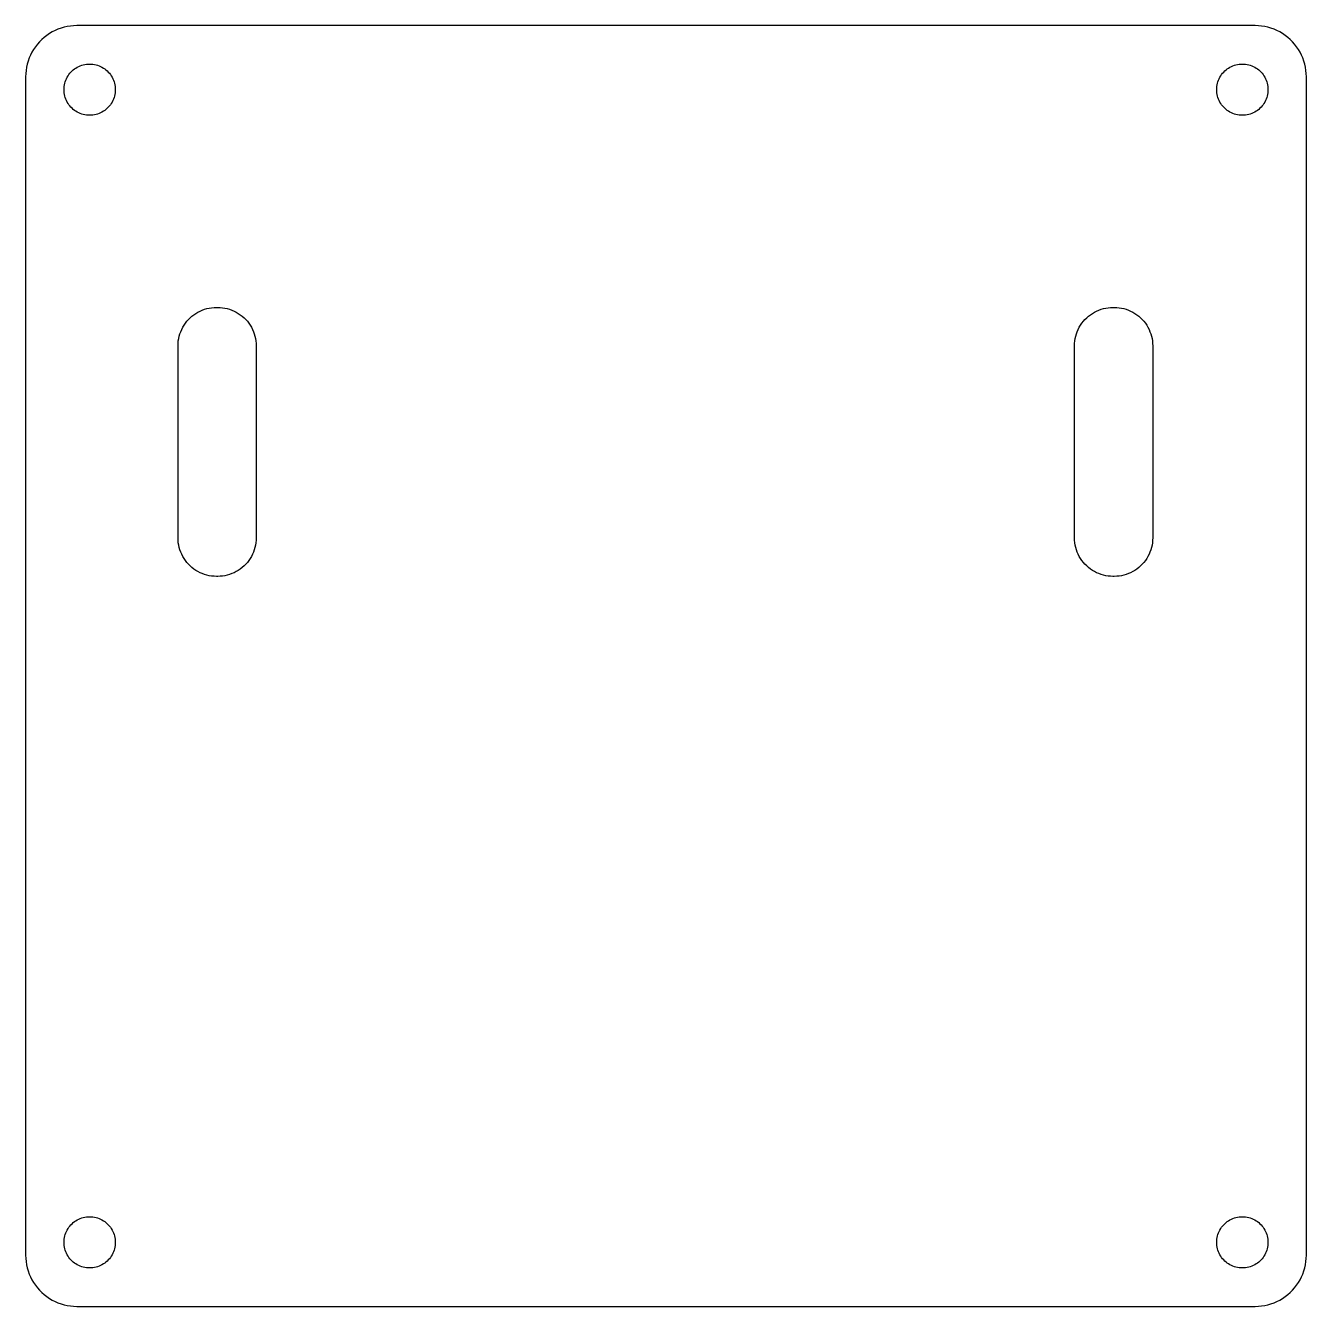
# Model space of a CAD drawing. Header units: metres. Extents: x -50 to 260, y -50 to 155.
# Drawn here: x 55 to 155, y 55 to 155 of the extents above; entities that cross this region are included whole.
import ezdxf

# ---------------------------------------------------------------- set-up
doc = ezdxf.new("R2010")
doc.units = ezdxf.units.M

msp = doc.modelspace()

# ---------------------------------------------------------------- linework, layer by layer
for p, q in [((59, 155), (58.7488, 154.992)), ((151, 155), (59, 155)), ((151.251, 154.992), (151, 155)), ((56.4503, 154.082), (56.2618, 153.916)), ((56.6489, 154.236), (56.4503, 154.082)), ((56.8567, 154.377), (56.6489, 154.236)), ((57.073, 154.505), (56.8567, 154.377)), ((57.2969, 154.619), (57.073, 154.505)), ((57.5275, 154.719), (57.2969, 154.619)), ((57.7639, 154.804), (57.5275, 154.719)), ((58.0052, 154.874), (57.7639, 154.804)), ((58.2505, 154.929), (58.0052, 154.874)), ((58.4987, 154.968), (58.2505, 154.929)), ((58.7488, 154.992), (58.4987, 154.968)), ((151.501, 154.968), (151.251, 154.992)), ((151.75, 154.929), (151.501, 154.968)), ((151.995, 154.874), (151.75, 154.929)), ((152.236, 154.804), (151.995, 154.874)), ((152.472, 154.719), (152.236, 154.804)), ((152.703, 154.619), (152.472, 154.719)), ((152.927, 154.505), (152.703, 154.619)), ((153.143, 154.377), (152.927, 154.505)), ((153.351, 154.236), (153.143, 154.377)), ((153.55, 154.082), (153.351, 154.236)), ((153.738, 153.916), (153.55, 154.082)), ((55.6227, 153.143), (55.4948, 152.927)), ((55.7639, 153.351), (55.6227, 153.143)), ((55.918, 153.55), (55.7639, 153.351)), ((56.0841, 153.738), (55.918, 153.55)), ((56.2618, 153.916), (56.0841, 153.738)), ((153.916, 153.738), (153.738, 153.916)), ((154.082, 153.55), (153.916, 153.738)), ((154.236, 153.351), (154.082, 153.55)), ((154.377, 153.143), (154.236, 153.351)), ((154.505, 152.927), (154.377, 153.143)), ((55.1958, 152.236), (55.1257, 151.995)), ((55.2809, 152.472), (55.1958, 152.236)), ((55.3807, 152.703), (55.2809, 152.472)), ((55.4948, 152.927), (55.3807, 152.703)), ((59.8744, 151.996), (60, 152)), ((60, 152), (60.1256, 151.996)), ((149.874, 151.996), (150, 152)), ((150, 152), (150.126, 151.996)), ((154.619, 152.703), (154.505, 152.927)), ((154.719, 152.472), (154.619, 152.703)), ((154.804, 152.236), (154.719, 152.472)), ((154.874, 151.995), (154.804, 152.236)), ((55.0079, 151.251), (55, 151)), ((55, 151), (55, 59)), ((55.0316, 151.501), (55.0079, 151.251)), ((55.0709, 151.75), (55.0316, 151.501)), ((55.1257, 151.995), (55.0709, 151.75)), ((58.2474, 150.964), (58.3114, 151.072)), ((58.3114, 151.072), (58.382, 151.176)), ((58.382, 151.176), (58.459, 151.275)), ((58.459, 151.275), (58.5421, 151.369)), ((58.5421, 151.369), (58.6309, 151.458)), ((58.6309, 151.458), (58.7252, 151.541)), ((58.7252, 151.541), (58.8244, 151.618)), ((58.8244, 151.618), (58.9284, 151.689)), ((58.9284, 151.689), (59.0365, 151.753)), ((59.0365, 151.753), (59.1485, 151.81)), ((59.1485, 151.81), (59.2638, 151.86)), ((59.2638, 151.86), (59.382, 151.902)), ((59.382, 151.902), (59.5026, 151.937)), ((59.5026, 151.937), (59.6252, 151.965)), ((59.6252, 151.965), (59.7493, 151.984)), ((59.7493, 151.984), (59.8744, 151.996)), ((60.1256, 151.996), (60.2507, 151.984)), ((60.2507, 151.984), (60.3748, 151.965)), ((60.3748, 151.965), (60.4974, 151.937)), ((60.4974, 151.937), (60.618, 151.902)), ((60.618, 151.902), (60.7363, 151.86)), ((60.7363, 151.86), (60.8516, 151.81)), ((60.8516, 151.81), (60.9635, 151.753)), ((60.9635, 151.753), (61.0717, 151.689)), ((61.0717, 151.689), (61.1756, 151.618)), ((61.1756, 151.618), (61.2749, 151.541)), ((61.2749, 151.541), (61.3691, 151.458)), ((61.3691, 151.458), (61.4579, 151.369)), ((61.4579, 151.369), (61.541, 151.275)), ((61.541, 151.275), (61.618, 151.176)), ((61.618, 151.176), (61.6887, 151.072)), ((61.6887, 151.072), (61.7526, 150.964)), ((148.247, 150.964), (148.311, 151.072)), ((148.311, 151.072), (148.382, 151.176)), ((148.382, 151.176), (148.459, 151.275)), ((148.459, 151.275), (148.542, 151.369)), ((148.542, 151.369), (148.631, 151.458)), ((148.631, 151.458), (148.725, 151.541)), ((148.725, 151.541), (148.824, 151.618)), ((148.824, 151.618), (148.928, 151.689)), ((148.928, 151.689), (149.036, 151.753)), ((149.036, 151.753), (149.148, 151.81)), ((149.148, 151.81), (149.264, 151.86)), ((149.264, 151.86), (149.382, 151.902)), ((149.382, 151.902), (149.503, 151.937)), ((149.503, 151.937), (149.625, 151.965)), ((149.625, 151.965), (149.749, 151.984)), ((149.749, 151.984), (149.874, 151.996)), ((150.126, 151.996), (150.251, 151.984)), ((150.251, 151.984), (150.375, 151.965)), ((150.375, 151.965), (150.497, 151.937)), ((150.497, 151.937), (150.618, 151.902)), ((150.618, 151.902), (150.736, 151.86)), ((150.736, 151.86), (150.852, 151.81)), ((150.852, 151.81), (150.964, 151.753)), ((150.964, 151.753), (151.072, 151.689)), ((151.072, 151.689), (151.176, 151.618)), ((151.176, 151.618), (151.275, 151.541)), ((151.275, 151.541), (151.369, 151.458)), ((151.369, 151.458), (151.458, 151.369)), ((151.458, 151.369), (151.541, 151.275)), ((151.541, 151.275), (151.618, 151.176)), ((151.618, 151.176), (151.689, 151.072)), ((151.689, 151.072), (151.753, 150.964)), ((154.929, 151.75), (154.874, 151.995)), ((154.968, 151.501), (154.929, 151.75)), ((154.992, 151.251), (154.968, 151.501)), ((155, 151), (154.992, 151.251)), ((155, 59), (155, 151)), ((58, 150), (58.004, 150.126)), ((58.004, 149.874), (58, 150)), ((58.004, 150.126), (58.0158, 150.251)), ((58.0158, 150.251), (58.0354, 150.375)), ((58.0354, 150.375), (58.0628, 150.497)), ((58.0628, 150.497), (58.0979, 150.618)), ((58.0979, 150.618), (58.1405, 150.736)), ((58.1405, 150.736), (58.1904, 150.852)), ((58.1904, 150.852), (58.2474, 150.964)), ((61.7526, 150.964), (61.8097, 150.852)), ((61.8097, 150.852), (61.8596, 150.736)), ((61.8596, 150.736), (61.9021, 150.618)), ((61.9021, 150.618), (61.9372, 150.497)), ((61.9372, 150.497), (61.9646, 150.375)), ((61.9646, 150.375), (61.9842, 150.251)), ((61.9842, 150.251), (61.9961, 150.126)), ((61.9961, 150.126), (62, 150)), ((62, 150), (61.9961, 149.874)), ((148, 150), (148.004, 150.126)), ((148.004, 149.874), (148, 150)), ((148.004, 150.126), (148.016, 150.251)), ((148.016, 150.251), (148.035, 150.375)), ((148.035, 150.375), (148.063, 150.497)), ((148.063, 150.497), (148.098, 150.618)), ((148.098, 150.618), (148.14, 150.736)), ((148.14, 150.736), (148.19, 150.852)), ((148.19, 150.852), (148.247, 150.964)), ((151.753, 150.964), (151.81, 150.852)), ((151.81, 150.852), (151.86, 150.736)), ((151.86, 150.736), (151.902, 150.618)), ((151.902, 150.618), (151.937, 150.497)), ((151.937, 150.497), (151.965, 150.375)), ((151.965, 150.375), (151.984, 150.251)), ((151.984, 150.251), (151.996, 150.126)), ((151.996, 150.126), (152, 150)), ((152, 150), (151.996, 149.874)), ((58.0158, 149.749), (58.004, 149.874)), ((58.0354, 149.625), (58.0158, 149.749)), ((58.0628, 149.503), (58.0354, 149.625)), ((58.0979, 149.382), (58.0628, 149.503)), ((58.1405, 149.264), (58.0979, 149.382)), ((58.1904, 149.148), (58.1405, 149.264)), ((58.2474, 149.036), (58.1904, 149.148)), ((58.3114, 148.928), (58.2474, 149.036)), ((61.7526, 149.036), (61.6887, 148.928)), ((61.8097, 149.148), (61.7526, 149.036)), ((61.8596, 149.264), (61.8097, 149.148)), ((61.9021, 149.382), (61.8596, 149.264)), ((61.9372, 149.503), (61.9021, 149.382)), ((61.9646, 149.625), (61.9372, 149.503)), ((61.9842, 149.749), (61.9646, 149.625)), ((61.9961, 149.874), (61.9842, 149.749)), ((148.016, 149.749), (148.004, 149.874)), ((148.035, 149.625), (148.016, 149.749)), ((148.063, 149.503), (148.035, 149.625)), ((148.098, 149.382), (148.063, 149.503)), ((148.14, 149.264), (148.098, 149.382)), ((148.19, 149.148), (148.14, 149.264)), ((148.247, 149.036), (148.19, 149.148)), ((148.311, 148.928), (148.247, 149.036)), ((151.753, 149.036), (151.689, 148.928)), ((151.81, 149.148), (151.753, 149.036)), ((151.86, 149.264), (151.81, 149.148)), ((151.902, 149.382), (151.86, 149.264)), ((151.937, 149.503), (151.902, 149.382)), ((151.965, 149.625), (151.937, 149.503)), ((151.984, 149.749), (151.965, 149.625)), ((151.996, 149.874), (151.984, 149.749)), ((58.382, 148.824), (58.3114, 148.928)), ((58.459, 148.725), (58.382, 148.824)), ((58.5421, 148.631), (58.459, 148.725)), ((58.6309, 148.542), (58.5421, 148.631)), ((58.7252, 148.459), (58.6309, 148.542)), ((58.8244, 148.382), (58.7252, 148.459)), ((58.9284, 148.311), (58.8244, 148.382)), ((59.0365, 148.247), (58.9284, 148.311)), ((59.1485, 148.19), (59.0365, 148.247)), ((59.2638, 148.14), (59.1485, 148.19)), ((59.382, 148.098), (59.2638, 148.14)), ((59.5026, 148.063), (59.382, 148.098)), ((59.6252, 148.035), (59.5026, 148.063)), ((59.7493, 148.016), (59.6252, 148.035)), ((59.8744, 148.004), (59.7493, 148.016)), ((60, 148), (59.8744, 148.004)), ((60.1256, 148.004), (60, 148)), ((60.2507, 148.016), (60.1256, 148.004)), ((60.3748, 148.035), (60.2507, 148.016)), ((60.4974, 148.063), (60.3748, 148.035)), ((60.618, 148.098), (60.4974, 148.063)), ((60.7363, 148.14), (60.618, 148.098)), ((60.8516, 148.19), (60.7363, 148.14)), ((60.9635, 148.247), (60.8516, 148.19)), ((61.0717, 148.311), (60.9635, 148.247)), ((61.1756, 148.382), (61.0717, 148.311)), ((61.2749, 148.459), (61.1756, 148.382)), ((61.3691, 148.542), (61.2749, 148.459)), ((61.4579, 148.631), (61.3691, 148.542)), ((61.541, 148.725), (61.4579, 148.631)), ((61.618, 148.824), (61.541, 148.725)), ((61.6887, 148.928), (61.618, 148.824)), ((148.382, 148.824), (148.311, 148.928)), ((148.459, 148.725), (148.382, 148.824)), ((148.542, 148.631), (148.459, 148.725)), ((148.631, 148.542), (148.542, 148.631)), ((148.725, 148.459), (148.631, 148.542)), ((148.824, 148.382), (148.725, 148.459)), ((148.928, 148.311), (148.824, 148.382)), ((149.036, 148.247), (148.928, 148.311)), ((149.148, 148.19), (149.036, 148.247)), ((149.264, 148.14), (149.148, 148.19)), ((149.382, 148.098), (149.264, 148.14)), ((149.503, 148.063), (149.382, 148.098)), ((149.625, 148.035), (149.503, 148.063)), ((149.749, 148.016), (149.625, 148.035)), ((149.874, 148.004), (149.749, 148.016)), ((150, 148), (149.874, 148.004)), ((150.126, 148.004), (150, 148)), ((150.251, 148.016), (150.126, 148.004)), ((150.375, 148.035), (150.251, 148.016)), ((150.497, 148.063), (150.375, 148.035)), ((150.618, 148.098), (150.497, 148.063)), ((150.736, 148.14), (150.618, 148.098)), ((150.852, 148.19), (150.736, 148.14)), ((150.964, 148.247), (150.852, 148.19)), ((151.072, 148.311), (150.964, 148.247)), ((151.176, 148.382), (151.072, 148.311)), ((151.275, 148.459), (151.176, 148.382)), ((151.369, 148.542), (151.275, 148.459)), ((151.458, 148.631), (151.369, 148.542)), ((151.541, 148.725), (151.458, 148.631)), ((151.618, 148.824), (151.541, 148.725)), ((151.689, 148.928), (151.618, 148.824)), ((69.7116, 132.994), (69.9, 133)), ((69.9, 133), (70, 133)), ((70, 133), (70.1884, 132.994)), ((139.712, 132.994), (139.9, 133)), ((139.9, 133), (140, 133)), ((140, 133), (140.188, 132.994)), ((67.5885, 131.912), (67.7131, 132.054)), ((67.7131, 132.054), (67.8464, 132.187)), ((67.8464, 132.187), (67.9877, 132.312)), ((67.9877, 132.312), (68.1367, 132.427)), ((68.1367, 132.427), (68.2925, 132.533)), ((68.2925, 132.533), (68.4548, 132.629)), ((68.4548, 132.629), (68.6227, 132.714)), ((68.6227, 132.714), (68.7956, 132.789)), ((68.7956, 132.789), (68.973, 132.853)), ((68.973, 132.853), (69.1539, 132.906)), ((69.1539, 132.906), (69.3379, 132.947)), ((69.3379, 132.947), (69.524, 132.976)), ((69.524, 132.976), (69.7116, 132.994)), ((70.1884, 132.994), (70.376, 132.976)), ((70.376, 132.976), (70.5621, 132.947)), ((70.5621, 132.947), (70.7461, 132.906)), ((70.7461, 132.906), (70.927, 132.853)), ((70.927, 132.853), (71.1044, 132.789)), ((71.1044, 132.789), (71.2773, 132.714)), ((71.2773, 132.714), (71.4453, 132.629)), ((71.4453, 132.629), (71.6075, 132.533)), ((71.6075, 132.533), (71.7634, 132.427)), ((71.7634, 132.427), (71.9123, 132.312)), ((71.9123, 132.312), (72.0536, 132.187)), ((72.0536, 132.187), (72.1869, 132.054)), ((72.1869, 132.054), (72.3115, 131.912)), ((137.588, 131.912), (137.713, 132.054)), ((137.713, 132.054), (137.846, 132.187)), ((137.846, 132.187), (137.988, 132.312)), ((137.988, 132.312), (138.137, 132.427)), ((138.137, 132.427), (138.293, 132.533)), ((138.293, 132.533), (138.455, 132.629)), ((138.455, 132.629), (138.623, 132.714)), ((138.623, 132.714), (138.796, 132.789)), ((138.796, 132.789), (138.973, 132.853)), ((138.973, 132.853), (139.154, 132.906)), ((139.154, 132.906), (139.338, 132.947)), ((139.338, 132.947), (139.524, 132.976)), ((139.524, 132.976), (139.712, 132.994)), ((140.188, 132.994), (140.376, 132.976)), ((140.376, 132.976), (140.562, 132.947)), ((140.562, 132.947), (140.746, 132.906)), ((140.746, 132.906), (140.927, 132.853)), ((140.927, 132.853), (141.104, 132.789)), ((141.104, 132.789), (141.277, 132.714)), ((141.277, 132.714), (141.445, 132.629)), ((141.445, 132.629), (141.607, 132.533)), ((141.607, 132.533), (141.763, 132.427)), ((141.763, 132.427), (141.912, 132.312)), ((141.912, 132.312), (142.054, 132.187)), ((142.054, 132.187), (142.187, 132.054)), ((142.187, 132.054), (142.312, 131.912)), ((67.0468, 130.927), (67.1107, 131.104)), ((67.1107, 131.104), (67.1855, 131.277)), ((67.1855, 131.277), (67.2711, 131.445)), ((67.2711, 131.445), (67.367, 131.607)), ((67.367, 131.607), (67.473, 131.763)), ((67.473, 131.763), (67.5885, 131.912)), ((72.3115, 131.912), (72.427, 131.763)), ((72.427, 131.763), (72.533, 131.607)), ((72.533, 131.607), (72.6289, 131.445)), ((72.6289, 131.445), (72.7145, 131.277)), ((72.7145, 131.277), (72.7893, 131.104)), ((72.7893, 131.104), (72.8532, 130.927)), ((137.047, 130.927), (137.111, 131.104)), ((137.111, 131.104), (137.186, 131.277)), ((137.186, 131.277), (137.271, 131.445)), ((137.271, 131.445), (137.367, 131.607)), ((137.367, 131.607), (137.473, 131.763)), ((137.473, 131.763), (137.588, 131.912)), ((142.312, 131.912), (142.427, 131.763)), ((142.427, 131.763), (142.533, 131.607)), ((142.533, 131.607), (142.629, 131.445)), ((142.629, 131.445), (142.714, 131.277)), ((142.714, 131.277), (142.789, 131.104)), ((142.789, 131.104), (142.853, 130.927)), ((66.9, 130), (66.9059, 130.188)), ((66.9, 115), (66.9, 130)), ((66.9059, 130.188), (66.9237, 130.376)), ((66.9237, 130.376), (66.9532, 130.562)), ((66.9532, 130.562), (66.9943, 130.746)), ((66.9943, 130.746), (67.0468, 130.927)), ((72.8532, 130.927), (72.9057, 130.746)), ((72.9057, 130.746), (72.9469, 130.562)), ((72.9469, 130.562), (72.9763, 130.376)), ((72.9763, 130.376), (72.9941, 130.188)), ((72.9941, 130.188), (73, 130)), ((73, 130), (73, 115)), ((136.9, 130), (136.906, 130.188)), ((136.9, 115), (136.9, 130)), ((136.906, 130.188), (136.924, 130.376)), ((136.924, 130.376), (136.953, 130.562)), ((136.953, 130.562), (136.994, 130.746)), ((136.994, 130.746), (137.047, 130.927)), ((142.853, 130.927), (142.906, 130.746)), ((142.906, 130.746), (142.947, 130.562)), ((142.947, 130.562), (142.976, 130.376)), ((142.976, 130.376), (142.994, 130.188)), ((142.994, 130.188), (143, 130)), ((143, 130), (143, 115)), ((66.9059, 114.812), (66.9, 115)), ((73, 115), (72.9941, 114.812)), ((136.906, 114.812), (136.9, 115)), ((143, 115), (142.994, 114.812)), ((66.9237, 114.624), (66.9059, 114.812)), ((66.9532, 114.438), (66.9237, 114.624)), ((66.9943, 114.254), (66.9532, 114.438)), ((67.0468, 114.073), (66.9943, 114.254)), ((67.1107, 113.896), (67.0468, 114.073)), ((72.8532, 114.073), (72.7893, 113.896)), ((72.9057, 114.254), (72.8532, 114.073)), ((72.9469, 114.438), (72.9057, 114.254)), ((72.9763, 114.624), (72.9469, 114.438)), ((72.9941, 114.812), (72.9763, 114.624)), ((136.924, 114.624), (136.906, 114.812)), ((136.953, 114.438), (136.924, 114.624)), ((136.994, 114.254), (136.953, 114.438)), ((137.047, 114.073), (136.994, 114.254)), ((137.111, 113.896), (137.047, 114.073)), ((142.853, 114.073), (142.789, 113.896)), ((142.906, 114.254), (142.853, 114.073)), ((142.947, 114.438), (142.906, 114.254)), ((142.976, 114.624), (142.947, 114.438)), ((142.994, 114.812), (142.976, 114.624)), ((67.1855, 113.723), (67.1107, 113.896)), ((67.2711, 113.555), (67.1855, 113.723)), ((67.367, 113.393), (67.2711, 113.555)), ((67.473, 113.237), (67.367, 113.393)), ((67.5885, 113.088), (67.473, 113.237)), ((67.7131, 112.946), (67.5885, 113.088)), ((72.3115, 113.088), (72.1869, 112.946)), ((72.427, 113.237), (72.3115, 113.088)), ((72.533, 113.393), (72.427, 113.237)), ((72.6289, 113.555), (72.533, 113.393)), ((72.7145, 113.723), (72.6289, 113.555)), ((72.7893, 113.896), (72.7145, 113.723)), ((137.186, 113.723), (137.111, 113.896)), ((137.271, 113.555), (137.186, 113.723)), ((137.367, 113.393), (137.271, 113.555)), ((137.473, 113.237), (137.367, 113.393)), ((137.588, 113.088), (137.473, 113.237)), ((137.713, 112.946), (137.588, 113.088)), ((142.312, 113.088), (142.187, 112.946)), ((142.427, 113.237), (142.312, 113.088)), ((142.533, 113.393), (142.427, 113.237)), ((142.629, 113.555), (142.533, 113.393)), ((142.714, 113.723), (142.629, 113.555)), ((142.789, 113.896), (142.714, 113.723)), ((67.8464, 112.813), (67.7131, 112.946)), ((67.9877, 112.688), (67.8464, 112.813)), ((68.1367, 112.573), (67.9877, 112.688)), ((68.2925, 112.467), (68.1367, 112.573)), ((68.4548, 112.371), (68.2925, 112.467)), ((68.6227, 112.286), (68.4548, 112.371)), ((68.7956, 112.211), (68.6227, 112.286)), ((68.973, 112.147), (68.7956, 112.211)), ((69.1539, 112.094), (68.973, 112.147)), ((69.3379, 112.053), (69.1539, 112.094)), ((69.524, 112.024), (69.3379, 112.053)), ((69.7116, 112.006), (69.524, 112.024)), ((69.9, 112), (69.7116, 112.006)), ((70, 112), (69.9, 112)), ((70.1884, 112.006), (70, 112)), ((70.376, 112.024), (70.1884, 112.006)), ((70.5621, 112.053), (70.376, 112.024)), ((70.7461, 112.094), (70.5621, 112.053)), ((70.927, 112.147), (70.7461, 112.094)), ((71.1044, 112.211), (70.927, 112.147)), ((71.2773, 112.286), (71.1044, 112.211)), ((71.4453, 112.371), (71.2773, 112.286)), ((71.6075, 112.467), (71.4453, 112.371)), ((71.7634, 112.573), (71.6075, 112.467)), ((71.9123, 112.688), (71.7634, 112.573)), ((72.0536, 112.813), (71.9123, 112.688)), ((72.1869, 112.946), (72.0536, 112.813)), ((137.846, 112.813), (137.713, 112.946)), ((137.988, 112.688), (137.846, 112.813)), ((138.137, 112.573), (137.988, 112.688)), ((138.293, 112.467), (138.137, 112.573)), ((138.455, 112.371), (138.293, 112.467)), ((138.623, 112.286), (138.455, 112.371)), ((138.796, 112.211), (138.623, 112.286)), ((138.973, 112.147), (138.796, 112.211)), ((139.154, 112.094), (138.973, 112.147)), ((139.338, 112.053), (139.154, 112.094)), ((139.524, 112.024), (139.338, 112.053)), ((139.712, 112.006), (139.524, 112.024)), ((139.9, 112), (139.712, 112.006)), ((140, 112), (139.9, 112)), ((140.188, 112.006), (140, 112)), ((140.376, 112.024), (140.188, 112.006)), ((140.562, 112.053), (140.376, 112.024)), ((140.746, 112.094), (140.562, 112.053)), ((140.927, 112.147), (140.746, 112.094)), ((141.104, 112.211), (140.927, 112.147)), ((141.277, 112.286), (141.104, 112.211)), ((141.445, 112.371), (141.277, 112.286)), ((141.607, 112.467), (141.445, 112.371)), ((141.763, 112.573), (141.607, 112.467)), ((141.912, 112.688), (141.763, 112.573)), ((142.054, 112.813), (141.912, 112.688)), ((142.187, 112.946), (142.054, 112.813)), ((59.8744, 61.9961), (60, 62)), ((60, 62), (60.1256, 61.9961)), ((149.874, 61.9961), (150, 62)), ((150, 62), (150.126, 61.9961)), ((58.2474, 60.9635), (58.3114, 61.0717)), ((58.3114, 61.0717), (58.382, 61.1756)), ((58.382, 61.1756), (58.459, 61.2749)), ((58.459, 61.2749), (58.5421, 61.3691)), ((58.5421, 61.3691), (58.6309, 61.4579)), ((58.6309, 61.4579), (58.7252, 61.541)), ((58.7252, 61.541), (58.8244, 61.618)), ((58.8244, 61.618), (58.9284, 61.6887)), ((58.9284, 61.6887), (59.0365, 61.7526)), ((59.0365, 61.7526), (59.1485, 61.8097)), ((59.1485, 61.8097), (59.2638, 61.8596)), ((59.2638, 61.8596), (59.382, 61.9021)), ((59.382, 61.9021), (59.5026, 61.9372)), ((59.5026, 61.9372), (59.6252, 61.9646)), ((59.6252, 61.9646), (59.7493, 61.9842)), ((59.7493, 61.9842), (59.8744, 61.9961)), ((60.1256, 61.9961), (60.2507, 61.9842)), ((60.2507, 61.9842), (60.3748, 61.9646)), ((60.3748, 61.9646), (60.4974, 61.9372)), ((60.4974, 61.9372), (60.618, 61.9021)), ((60.618, 61.9021), (60.7363, 61.8596)), ((60.7363, 61.8596), (60.8516, 61.8097)), ((60.8516, 61.8097), (60.9635, 61.7526)), ((60.9635, 61.7526), (61.0717, 61.6887)), ((61.0717, 61.6887), (61.1756, 61.618)), ((61.1756, 61.618), (61.2749, 61.541)), ((61.2749, 61.541), (61.3691, 61.4579)), ((61.3691, 61.4579), (61.4579, 61.3691)), ((61.4579, 61.3691), (61.541, 61.2749)), ((61.541, 61.2749), (61.618, 61.1756)), ((61.618, 61.1756), (61.6887, 61.0717)), ((61.6887, 61.0717), (61.7526, 60.9635)), ((148.247, 60.9635), (148.311, 61.0717)), ((148.311, 61.0717), (148.382, 61.1756)), ((148.382, 61.1756), (148.459, 61.2749)), ((148.459, 61.2749), (148.542, 61.3691)), ((148.542, 61.3691), (148.631, 61.4579)), ((148.631, 61.4579), (148.725, 61.541)), ((148.725, 61.541), (148.824, 61.618)), ((148.824, 61.618), (148.928, 61.6887)), ((148.928, 61.6887), (149.036, 61.7526)), ((149.036, 61.7526), (149.148, 61.8097)), ((149.148, 61.8097), (149.264, 61.8596)), ((149.264, 61.8596), (149.382, 61.9021)), ((149.382, 61.9021), (149.503, 61.9372)), ((149.503, 61.9372), (149.625, 61.9646)), ((149.625, 61.9646), (149.749, 61.9842)), ((149.749, 61.9842), (149.874, 61.9961)), ((150.126, 61.9961), (150.251, 61.9842)), ((150.251, 61.9842), (150.375, 61.9646)), ((150.375, 61.9646), (150.497, 61.9372)), ((150.497, 61.9372), (150.618, 61.9021)), ((150.618, 61.9021), (150.736, 61.8596)), ((150.736, 61.8596), (150.852, 61.8097)), ((150.852, 61.8097), (150.964, 61.7526)), ((150.964, 61.7526), (151.072, 61.6887)), ((151.072, 61.6887), (151.176, 61.618)), ((151.176, 61.618), (151.275, 61.541)), ((151.275, 61.541), (151.369, 61.4579)), ((151.369, 61.4579), (151.458, 61.3691)), ((151.458, 61.3691), (151.541, 61.2749)), ((151.541, 61.2749), (151.618, 61.1756)), ((151.618, 61.1756), (151.689, 61.0717)), ((151.689, 61.0717), (151.753, 60.9635)), ((58, 60), (58.004, 60.1256)), ((58.004, 59.8744), (58, 60)), ((58.004, 60.1256), (58.0158, 60.2507)), ((58.0158, 60.2507), (58.0354, 60.3748)), ((58.0354, 60.3748), (58.0628, 60.4974)), ((58.0628, 60.4974), (58.0979, 60.618)), ((58.0979, 60.618), (58.1405, 60.7363)), ((58.1405, 60.7363), (58.1904, 60.8516)), ((58.1904, 60.8516), (58.2474, 60.9635)), ((61.7526, 60.9635), (61.8097, 60.8516)), ((61.8097, 60.8516), (61.8596, 60.7363)), ((61.8596, 60.7363), (61.9021, 60.618)), ((61.9021, 60.618), (61.9372, 60.4974)), ((61.9372, 60.4974), (61.9646, 60.3748)), ((61.9646, 60.3748), (61.9842, 60.2507)), ((61.9842, 60.2507), (61.9961, 60.1256)), ((61.9961, 60.1256), (62, 60)), ((62, 60), (61.9961, 59.8744)), ((148, 60), (148.004, 60.1256)), ((148.004, 59.8744), (148, 60)), ((148.004, 60.1256), (148.016, 60.2507)), ((148.016, 60.2507), (148.035, 60.3748)), ((148.035, 60.3748), (148.063, 60.4974)), ((148.063, 60.4974), (148.098, 60.618)), ((148.098, 60.618), (148.14, 60.7363)), ((148.14, 60.7363), (148.19, 60.8516)), ((148.19, 60.8516), (148.247, 60.9635)), ((151.753, 60.9635), (151.81, 60.8516)), ((151.81, 60.8516), (151.86, 60.7363)), ((151.86, 60.7363), (151.902, 60.618)), ((151.902, 60.618), (151.937, 60.4974)), ((151.937, 60.4974), (151.965, 60.3748)), ((151.965, 60.3748), (151.984, 60.2507)), ((151.984, 60.2507), (151.996, 60.1256)), ((151.996, 60.1256), (152, 60)), ((152, 60), (151.996, 59.8744)), ((55, 59), (55.0079, 58.7488)), ((58.0158, 59.7493), (58.004, 59.8744)), ((58.0354, 59.6252), (58.0158, 59.7493)), ((58.0628, 59.5026), (58.0354, 59.6252)), ((58.0979, 59.382), (58.0628, 59.5026)), ((58.1405, 59.2638), (58.0979, 59.382)), ((58.1904, 59.1485), (58.1405, 59.2638)), ((58.2474, 59.0365), (58.1904, 59.1485)), ((58.3114, 58.9284), (58.2474, 59.0365)), ((61.7526, 59.0365), (61.6887, 58.9284)), ((61.8097, 59.1485), (61.7526, 59.0365)), ((61.8596, 59.2638), (61.8097, 59.1485)), ((61.9021, 59.382), (61.8596, 59.2638)), ((61.9372, 59.5026), (61.9021, 59.382)), ((61.9646, 59.6252), (61.9372, 59.5026)), ((61.9842, 59.7493), (61.9646, 59.6252)), ((61.9961, 59.8744), (61.9842, 59.7493)), ((148.016, 59.7493), (148.004, 59.8744)), ((148.035, 59.6252), (148.016, 59.7493)), ((148.063, 59.5026), (148.035, 59.6252)), ((148.098, 59.382), (148.063, 59.5026)), ((148.14, 59.2638), (148.098, 59.382)), ((148.19, 59.1485), (148.14, 59.2638)), ((148.247, 59.0365), (148.19, 59.1485)), ((148.311, 58.9284), (148.247, 59.0365)), ((151.753, 59.0365), (151.689, 58.9284)), ((151.81, 59.1485), (151.753, 59.0365)), ((151.86, 59.2638), (151.81, 59.1485)), ((151.902, 59.382), (151.86, 59.2638)), ((151.937, 59.5026), (151.902, 59.382)), ((151.965, 59.6252), (151.937, 59.5026)), ((151.984, 59.7493), (151.965, 59.6252)), ((151.996, 59.8744), (151.984, 59.7493)), ((154.992, 58.7488), (155, 59)), ((55.0079, 58.7488), (55.0316, 58.4987)), ((55.0316, 58.4987), (55.0709, 58.2505)), ((55.0709, 58.2505), (55.1257, 58.0052)), ((55.1257, 58.0052), (55.1958, 57.7639)), ((58.382, 58.8244), (58.3114, 58.9284)), ((58.459, 58.7252), (58.382, 58.8244)), ((58.5421, 58.6309), (58.459, 58.7252)), ((58.6309, 58.5421), (58.5421, 58.6309)), ((58.7252, 58.459), (58.6309, 58.5421)), ((58.8244, 58.382), (58.7252, 58.459)), ((58.9284, 58.3114), (58.8244, 58.382)), ((59.0365, 58.2474), (58.9284, 58.3114)), ((59.1485, 58.1904), (59.0365, 58.2474)), ((59.2638, 58.1405), (59.1485, 58.1904)), ((59.382, 58.0979), (59.2638, 58.1405)), ((59.5026, 58.0628), (59.382, 58.0979)), ((59.6252, 58.0354), (59.5026, 58.0628)), ((59.7493, 58.0158), (59.6252, 58.0354)), ((59.8744, 58.004), (59.7493, 58.0158)), ((60, 58), (59.8744, 58.004)), ((60.1256, 58.004), (60, 58)), ((60.2507, 58.0158), (60.1256, 58.004)), ((60.3748, 58.0354), (60.2507, 58.0158)), ((60.4974, 58.0628), (60.3748, 58.0354)), ((60.618, 58.0979), (60.4974, 58.0628)), ((60.7363, 58.1405), (60.618, 58.0979)), ((60.8516, 58.1904), (60.7363, 58.1405)), ((60.9635, 58.2474), (60.8516, 58.1904)), ((61.0717, 58.3114), (60.9635, 58.2474)), ((61.1756, 58.382), (61.0717, 58.3114)), ((61.2749, 58.459), (61.1756, 58.382)), ((61.3691, 58.5421), (61.2749, 58.459)), ((61.4579, 58.6309), (61.3691, 58.5421)), ((61.541, 58.7252), (61.4579, 58.6309)), ((61.618, 58.8244), (61.541, 58.7252)), ((61.6887, 58.9284), (61.618, 58.8244)), ((148.382, 58.8244), (148.311, 58.9284)), ((148.459, 58.7252), (148.382, 58.8244)), ((148.542, 58.6309), (148.459, 58.7252)), ((148.631, 58.5421), (148.542, 58.6309)), ((148.725, 58.459), (148.631, 58.5421)), ((148.824, 58.382), (148.725, 58.459)), ((148.928, 58.3114), (148.824, 58.382)), ((149.036, 58.2474), (148.928, 58.3114)), ((149.148, 58.1904), (149.036, 58.2474)), ((149.264, 58.1405), (149.148, 58.1904)), ((149.382, 58.0979), (149.264, 58.1405)), ((149.503, 58.0628), (149.382, 58.0979)), ((149.625, 58.0354), (149.503, 58.0628)), ((149.749, 58.0158), (149.625, 58.0354)), ((149.874, 58.004), (149.749, 58.0158)), ((150, 58), (149.874, 58.004)), ((150.126, 58.004), (150, 58)), ((150.251, 58.0158), (150.126, 58.004)), ((150.375, 58.0354), (150.251, 58.0158)), ((150.497, 58.0628), (150.375, 58.0354)), ((150.618, 58.0979), (150.497, 58.0628)), ((150.736, 58.1405), (150.618, 58.0979)), ((150.852, 58.1904), (150.736, 58.1405)), ((150.964, 58.2474), (150.852, 58.1904)), ((151.072, 58.3114), (150.964, 58.2474)), ((151.176, 58.382), (151.072, 58.3114)), ((151.275, 58.459), (151.176, 58.382)), ((151.369, 58.5421), (151.275, 58.459)), ((151.458, 58.6309), (151.369, 58.5421)), ((151.541, 58.7252), (151.458, 58.6309)), ((151.618, 58.8244), (151.541, 58.7252)), ((151.689, 58.9284), (151.618, 58.8244)), ((154.804, 57.7639), (154.874, 58.0052)), ((154.874, 58.0052), (154.929, 58.2505)), ((154.929, 58.2505), (154.968, 58.4987)), ((154.968, 58.4987), (154.992, 58.7488)), ((55.1958, 57.7639), (55.2809, 57.5275)), ((55.2809, 57.5275), (55.3807, 57.2969)), ((55.3807, 57.2969), (55.4948, 57.073)), ((55.4948, 57.073), (55.6227, 56.8567)), ((154.377, 56.8567), (154.505, 57.073)), ((154.505, 57.073), (154.619, 57.2969)), ((154.619, 57.2969), (154.719, 57.5275)), ((154.719, 57.5275), (154.804, 57.7639)), ((55.6227, 56.8567), (55.7639, 56.6489)), ((55.7639, 56.6489), (55.918, 56.4503)), ((55.918, 56.4503), (56.0841, 56.2618)), ((56.0841, 56.2618), (56.2618, 56.0841)), ((56.2618, 56.0841), (56.4503, 55.918)), ((153.55, 55.918), (153.738, 56.0841)), ((153.738, 56.0841), (153.916, 56.2618)), ((153.916, 56.2618), (154.082, 56.4503)), ((154.082, 56.4503), (154.236, 56.6489)), ((154.236, 56.6489), (154.377, 56.8567)), ((56.4503, 55.918), (56.6489, 55.7639)), ((56.6489, 55.7639), (56.8567, 55.6227)), ((56.8567, 55.6227), (57.073, 55.4948)), ((57.073, 55.4948), (57.2969, 55.3807)), ((57.2969, 55.3807), (57.5275, 55.2809)), ((57.5275, 55.2809), (57.7639, 55.1958)), ((57.7639, 55.1958), (58.0052, 55.1257)), ((58.0052, 55.1257), (58.2505, 55.0709)), ((58.2505, 55.0709), (58.4987, 55.0316)), ((58.4987, 55.0316), (58.7488, 55.0079)), ((58.7488, 55.0079), (59, 55)), ((59, 55), (151, 55)), ((151, 55), (151.251, 55.0079)), ((151.251, 55.0079), (151.501, 55.0316)), ((151.501, 55.0316), (151.75, 55.0709)), ((151.75, 55.0709), (151.995, 55.1257)), ((151.995, 55.1257), (152.236, 55.1958)), ((152.236, 55.1958), (152.472, 55.2809)), ((152.472, 55.2809), (152.703, 55.3807)), ((152.703, 55.3807), (152.927, 55.4948)), ((152.927, 55.4948), (153.143, 55.6227)), ((153.143, 55.6227), (153.351, 55.7639)), ((153.351, 55.7639), (153.55, 55.918))]:
    msp.add_line(p, q)

doc.saveas('drawing.dxf')
